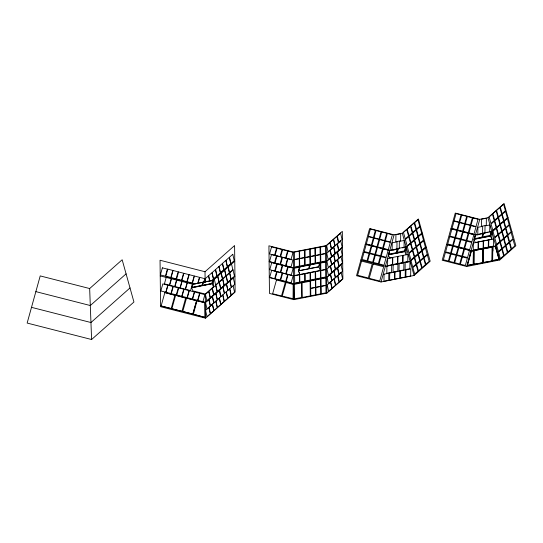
<?xml version="1.0" encoding="UTF-8"?>
<svg xmlns="http://www.w3.org/2000/svg" width="543" height="543" viewBox="0 0 543 543"><rect width="100%" height="100%" fill="white"/><g stroke="black" fill="none" stroke-linecap="round" stroke-linejoin="round"><path stroke-width="0.81" d="M392.127 249.902L392.236 242.796L397.014 241.859L396.913 248.965M392.786 257.443L392.684 264.55L397.469 263.613L397.571 256.506M397.958 256.425L397.856 263.531L402.641 262.588L402.743 255.481M399.261 248.504L399.363 241.397L404.148 240.454L404.046 247.56L402.451 247.873M403.11 255.407L403.008 262.513L407.786 261.57L407.888 254.463L389.63 258L388.34 254.864L389.826 250.33L397.524 248.816L397.68 249.189L396.424 253.072L388.727 254.586L388.571 254.212L396.268 252.692L397.524 248.816M406.239 247.296L406.13 254.748L404.847 251.606L406.239 247.296L422.332 233.049M473.795 264.312L473.991 250.493L482.788 248.762L482.747 262.771L473.795 264.312L482.747 262.771M473.951 264.509L473.991 250.493M475.376 236.721L475.396 235.065L450.914 228.813M477.799 234.42L477.901 227.313L482.679 226.37L482.578 233.483M482.591 262.574L482.788 248.762M483.256 262.561L483.453 248.748L492.25 247.011L492.155 260.952L483.256 262.561L492.155 260.952M483.351 262.683L483.453 248.748M484.926 233.022L485.028 225.915L489.813 224.972L489.711 232.078M483.189 233.334L481.933 237.21L474.236 238.73L474.392 239.103L482.089 237.59L483.345 233.707L483.189 233.334L475.492 234.847L474.005 239.375L475.295 242.517L491.802 239.266L491.904 231.813L507.997 217.567M492.053 260.83L492.25 247.011M492.637 260.511L492.834 246.807L495.318 246.318L499.139 259.425L492.637 260.511L499.139 259.425M492.915 251.009L492.834 246.807M473.197 264.237L473.401 250.69L471.202 251.124L467.238 265.412L473.333 264.414L467.238 265.412M473.333 264.59L473.401 250.69M161.108 305.974L171.201 308.553L161.108 305.974L164.862 292.562L174.934 295.263L164.862 292.562M171.866 308.75L181.966 311.329L171.866 308.75L175.633 295.27L185.699 298.039M175.633 295.27L184.919 297.842M182.76 311.492L192.86 314.071L182.76 311.492L186.514 298.08L196.607 300.659L192.86 314.071M186.514 298.08L196.586 300.781M193.383 314.221L204.894 317.377L193.383 314.221L197.034 300.754L204.589 302.661L204.894 317.377M197.034 300.754L204.589 302.661M381.023 281.98L394.089 234.834L402.315 233.212L418.402 218.965L430.185 261.217L414.092 275.464L381.023 281.98L356.534 275.722L369.6 228.583L394.089 234.834M466.688 266.498L479.754 219.352L487.981 217.729L504.074 203.482L515.85 245.735L499.757 259.982L466.688 266.498L442.199 260.24L455.265 213.094L479.754 219.352M467.374 265.588L471.12 252.088M160.837 290.946L162.812 283.901L167.814 285.177L165.832 292.222M165.982 292.236L167.957 285.197L172.952 286.473L170.977 293.512M171.276 293.614L173.251 286.568L178.247 287.844L176.271 294.89M171.201 308.553L174.955 295.141M176.76 294.992L178.742 287.946L183.738 289.222L181.762 296.268M182.054 296.363L184.036 289.324L189.032 290.6L187.057 297.645M181.966 311.329L185.726 297.849M187.355 297.7L189.331 290.654L194.333 291.93L192.351 298.976M192.616 299.05L194.591 292.005L199.593 293.288L197.611 300.327M197.672 283.561L199.43 277.297L194.428 276.02L192.453 283.066L195.31 283.792M198.188 282.849L199.729 277.371L204.725 278.647L203.625 282.564M192.874 313.956L196.607 300.659M197.917 300.401L199.892 293.363L204.887 294.639L202.912 301.677M192.012 287.532L192.982 284.145L192.012 287.532L201.955 285.577L202.926 282.19L201.955 285.577M202.363 285.503L203.347 282.156L202.363 285.503L211.879 283.629L212.863 280.283L211.879 283.629M205.553 318.191L235.126 292.005L234.59 245.551L205.016 271.738L160.042 260.246L160.579 306.7L205.553 318.191L205.274 294.048L213.433 286.826L212.184 283.785L213.351 280.168L234.766 261.203M320.356 270.455L318.897 266.891L320.268 262.642L320.356 270.455L299.804 274.507L298.338 270.937L299.709 266.694L299.729 268.256M388.727 254.586L389.826 250.33M396.763 252.4L398.046 248.436L405.696 246.929L405.933 247.513L404.65 251.484L397.001 252.99L396.763 252.4L404.413 250.893L405.696 246.929M397.001 252.99L398.284 249.02L398.046 248.436M474.392 239.103L475.396 236.001M482.428 236.918L483.711 232.954L491.361 231.447L491.598 232.031L490.315 235.995L482.666 237.501L482.428 236.918L490.078 235.411L491.361 231.447M491.802 239.266L490.512 236.124L491.904 231.813L490.254 232.139M89.663 288.543L122.161 259.771L133.938 302.017L91.597 339.518L27.15 323.058L40.216 275.912L89.663 288.543L91.597 339.518M126.085 273.848L90.308 305.533L35.858 291.625M130.015 287.933L90.953 322.528L31.508 307.345M211.2 281.043L213.392 279.102L211.946 272.735L208.661 275.64L209.931 281.213M234.943 276.136L205.369 302.322L160.395 290.831M326.289 245.551L342.328 231.345L342.877 278.959L326.838 293.166L293.878 299.655L269.471 293.424L268.921 245.809L293.329 252.047L326.289 245.551L326.838 293.166M342.511 247.221L326.472 261.421L293.512 267.916L269.104 261.678M342.694 263.09L326.655 277.29L293.695 283.785L269.287 277.554M426.255 247.133L410.169 261.38L385.381 266.267L360.891 260.009M492.888 231.013L496.173 228.101M496.601 227.721L499.886 224.816M500.32 224.429L503.599 221.524M504.053 221.123L507.332 218.218M511.927 231.651L495.834 245.898L471.046 250.785L446.556 244.526M193.05 284.315L202.994 282.353M203.401 282.285L212.917 280.405M191.937 287.369L201.887 285.408M202.308 285.374L211.824 283.5M212.184 283.785L191.618 287.838L192.867 290.878L205.274 294.048M397.985 248.925L389.731 250.547L365.242 244.296M393.057 250.099L394.598 249.8M396.139 249.495L397.68 249.189M486.521 232.703L488.116 232.39M475.396 235.065L485.306 233.117M477.182 234.922L478.722 234.617M298.338 270.937L318.897 266.891M388.34 254.864L404.847 251.606M474.005 239.375L490.512 236.124M472.077 251.151L473.544 250.866M474.949 250.533L478.946 249.746M480.548 249.434L482.944 248.959M483.555 248.87L492.352 247.133M493.797 246.814L495.454 246.488M160.219 275.905L192.785 284.22L213.351 280.168L213.433 286.826M490.078 235.411L490.315 235.995M483.711 232.954L483.949 233.538M481.933 237.21L482.089 237.59M475.492 234.847L475.648 235.221M404.413 250.893L404.65 251.484M396.268 252.692L396.424 253.072M495.318 246.318L499.003 259.255M507.311 218.137L509.124 224.646L505.845 227.551L504.026 221.049M511.065 232.309L512.877 238.818L509.592 241.723L507.78 235.221M503.571 221.422L505.384 227.924L502.105 230.836L500.286 224.327M507.325 235.594L509.137 242.097L505.852 245.002L504.04 238.499M499.852 224.7L501.664 231.203L498.386 234.114L496.567 227.605M503.605 238.872L505.418 245.375L502.139 248.287L500.32 241.778M487.981 217.729L499.757 259.982M402.315 233.212L414.092 275.464M233.13 285.876L234.569 292.249L231.284 295.154L229.845 288.788M231.467 287.227L230.022 280.86L233.307 277.948L234.752 284.315L217.404 299.709L215.958 293.335L219.243 290.43L220.689 296.797M231.27 287.403L229.825 281.036L226.546 283.941L227.985 290.308M229.648 288.964L231.087 295.331L227.809 298.236L226.363 291.869M227.816 290.457L226.37 284.091L223.085 286.996L224.53 293.363M226.187 292.019L227.632 298.385L224.347 301.29L222.901 294.924M224.34 293.553L222.895 287.186L219.61 290.091L221.055 296.464M222.711 295.114L224.157 301.48L220.872 304.392L219.426 298.019M209.557 280.609L208.471 275.83L205.186 278.742L205.912 281.926M299.403 269.681L299.376 267.237L294.591 268.181L294.679 275.511L299.458 274.568L299.431 272.124M293.329 252.047L293.878 299.655M205.016 271.738L205.145 282.448M293.172 284.43L293.077 298.718L282.251 296.091L286.12 282.455L293.172 284.43M384.05 274.161L383.949 281.267L388.734 280.324L388.836 273.217L384.05 274.161M386.908 266.151L386.806 273.258L391.584 272.321L391.686 265.208L386.908 266.151M387.688 258.556L387.58 265.663L392.365 264.719L392.467 257.613L387.688 258.556M389.731 273.075L389.63 280.181L394.408 279.238L394.51 272.131L389.731 273.075M393.146 264.896L393.044 272.002L397.829 271.059L397.931 263.952L393.146 264.896M395.026 272.016L394.924 279.122L399.702 278.179L399.804 271.072L395.026 272.016M395.935 234.657L395.833 241.764L400.612 240.82L400.714 233.714L395.935 234.657M399.119 263.762L399.017 270.869L403.802 269.925L403.904 262.819L399.119 263.762M400.51 270.916L400.408 278.023L405.193 277.079L405.295 269.973L400.51 270.916M405.187 262.541L405.085 269.647L409.863 268.704L409.965 261.597L405.187 262.541M405.967 269.844L405.865 276.957L410.651 276.014L410.752 268.907L405.967 269.844M473.353 243.074L473.252 250.18L478.03 249.237L478.132 242.13L473.353 243.074M478.458 241.961L478.349 249.067L483.134 248.131L483.236 241.017L478.458 241.961M481.6 219.175L481.498 226.282L486.277 225.338L486.379 218.232L481.6 219.175M483.623 240.943L483.521 248.049L488.306 247.106L488.408 239.999L483.623 240.943M488.775 239.925L488.673 247.031L493.451 246.088L493.553 238.981L488.775 239.925M370.407 229.031L368.398 236.293L373.394 237.569L375.403 230.313L370.407 229.031M361.536 261.108L357.613 275.267L368.31 277.996L372.233 263.844L361.536 261.108M364.068 252.203L362.052 259.459L367.048 260.735L369.064 253.479L364.068 252.203M366.287 244.296L364.278 251.558L369.274 252.834L371.29 245.572L366.287 244.296M368.358 236.673L366.349 243.929L371.344 245.212L373.36 237.949L368.358 236.673M376.048 230.531L374.032 237.786L379.034 239.063L381.043 231.807L376.048 230.531M369.702 253.696L367.692 260.959L372.688 262.235L374.697 254.972L369.702 253.696M371.928 245.796L369.919 253.052L374.914 254.328L376.923 247.072L371.928 245.796M373.998 238.173L371.982 245.429L376.985 246.705L378.994 239.449L373.998 238.173M375.356 255.156L373.34 262.418L378.342 263.694L380.351 256.432L375.356 255.156M379.652 239.626L377.636 246.889L382.632 248.165L384.648 240.909L379.652 239.626M381.695 231.99L379.686 239.246L384.682 240.522L386.697 233.266L381.695 231.99M377.582 247.255L375.566 254.511L380.568 255.787L382.577 248.531L377.582 247.255M373.163 264.068L369.199 278.355L379.7 281.036L383.657 266.749L373.163 264.068M387.369 233.47L385.36 240.725L390.356 242.002L392.365 234.746L387.369 233.47M381.03 256.635L379.014 263.891L384.016 265.167L386.025 257.911L381.03 256.635M383.256 248.735L381.24 255.991L386.236 257.267L388.252 250.011L383.256 248.735M385.32 241.106L383.31 248.368L388.306 249.644L390.322 242.382L385.32 241.106M449.733 236.721L447.717 243.977L452.719 245.253L454.729 237.997L449.733 236.721M454.023 221.191L452.014 228.447L457.009 229.723L459.025 222.467L454.023 221.191M456.072 213.548L454.063 220.811L459.059 222.087L461.075 214.824L456.072 213.548M445.409 252.495L443.393 259.751L448.396 261.027L450.405 253.771L445.409 252.495M447.615 244.594L445.606 251.85L450.602 253.126L452.611 245.87L447.615 244.594M451.959 228.813L449.943 236.076L454.946 237.352L456.955 230.089L451.959 228.813M461.713 215.048L459.697 222.304L464.699 223.58L466.709 216.324L461.713 215.048M451.043 253.988L449.034 261.251L454.029 262.527L456.045 255.264L451.043 253.988M453.249 246.088L451.24 253.35L456.235 254.626L458.251 247.364L453.249 246.088M455.367 238.214L453.357 245.477L458.353 246.753L460.362 239.49L455.367 238.214M457.593 230.313L455.584 237.569L460.579 238.845L462.588 231.589L457.593 230.313M459.663 222.684L457.654 229.947L462.65 231.223L464.659 223.967L459.663 222.684M461.021 239.673L459.005 246.929L464.007 248.205L466.016 240.949L461.021 239.673M465.317 224.144L463.301 231.406L468.304 232.682L470.313 225.42L465.317 224.144M467.36 216.508L465.351 223.764L470.347 225.04L472.362 217.784L467.36 216.508M456.697 255.448L454.688 262.71L459.683 263.986L461.693 256.724L456.697 255.448M458.903 247.547L456.894 254.803L461.889 256.086L463.898 248.823L458.903 247.547M463.247 231.773L461.231 239.029L466.233 240.305L468.242 233.049L463.247 231.773M466.695 241.153L464.679 248.409L469.681 249.685L471.691 242.429L466.695 241.153M470.985 225.623L468.976 232.879L473.971 234.162L475.987 226.899L470.985 225.623M473.034 217.981L471.025 225.243L476.021 226.519L478.037 219.263L473.034 217.981M462.371 256.927L460.362 264.183L465.358 265.459L467.367 258.203L462.371 256.927M464.577 249.027L462.568 256.282L467.564 257.558L469.573 250.303L464.577 249.027M468.921 233.246L466.905 240.508L471.908 241.784L473.917 234.522L468.921 233.246M162.371 267.842L160.389 274.887L165.391 276.163L167.366 269.118L162.371 267.842M167.801 269.138L165.825 276.183L170.821 277.459L172.796 270.414L167.801 269.138M166.389 276.808L164.414 283.853L169.409 285.129L171.391 278.091L166.389 276.808M173.095 270.509L171.12 277.554L176.115 278.83L178.09 271.785L173.095 270.509M171.683 278.186L169.708 285.231L174.703 286.507L176.685 279.462L171.683 278.186M178.579 271.962L176.597 279.007L181.6 280.283L183.575 273.238L178.579 271.962M176.984 279.516L175.009 286.561L180.004 287.838L181.98 280.792L176.984 279.516M183.873 273.333L181.891 280.378L186.894 281.654L188.869 274.609L183.873 273.333M182.244 280.874L180.269 287.912L185.265 289.188L187.24 282.15L182.244 280.874M189.168 274.67L187.192 281.708L192.188 282.991L194.17 275.946L189.168 274.67M187.545 282.224L185.563 289.263L190.566 290.539L192.541 283.5L187.545 282.224M271.554 246.902L269.579 253.941L274.575 255.217L276.557 248.178L271.554 246.902M271.48 254.579L269.498 261.624L274.5 262.9L276.475 255.862L271.48 254.579M271.724 262.669L269.749 269.708L274.744 270.991L276.72 263.946L271.724 262.669M277.045 248.3L275.07 255.339L280.066 256.615L282.041 249.576L277.045 248.3M271.643 270.353L269.667 277.392L274.67 278.674L276.645 271.629L271.643 270.353M276.964 255.984L274.989 263.022L279.991 264.298L281.966 257.26L276.964 255.984M277.215 264.068L275.24 271.113L280.236 272.389L282.211 265.344L277.215 264.068M282.591 249.705L280.609 256.751L285.611 258.027L287.586 250.988L282.591 249.705M277.134 271.751L275.158 278.797L280.154 280.073L282.136 273.027L277.134 271.751M282.509 257.389L280.534 264.434L285.53 265.71L287.505 258.665L282.509 257.389M276.496 279.991L272.64 293.722L281.491 295.983L285.346 282.245L276.496 279.991M282.754 265.479L280.779 272.518L285.774 273.801L287.756 266.756L282.754 265.479M288.041 251.076L286.066 258.122L291.062 259.398L293.037 252.352L288.041 251.076M282.679 273.163L280.697 280.202L285.699 281.478L287.675 274.439L282.679 273.163M287.96 258.76L285.985 265.805L290.98 267.081L292.962 260.036L287.96 258.76M288.211 266.844L286.236 273.889L291.231 275.165L293.206 268.12L288.211 266.844M288.129 274.527L286.154 281.573L291.15 282.849L293.125 275.803L288.129 274.527M192.785 284.22L191.618 287.838L192.799 284.22M299.919 266.946L298.704 270.713L308.458 268.792L309.673 265.025L299.919 266.946M310.297 264.882L309.089 268.622L318.51 266.762L319.718 263.029L310.297 264.882M215.408 269.681L212.123 272.586L213.569 278.959L216.854 276.048L215.408 269.681M218.89 266.593L215.605 269.504L217.051 275.871L220.329 272.966L218.89 266.593M222.372 263.531L219.087 266.437L220.533 272.81L223.818 269.898L222.372 263.531M225.847 260.43L222.562 263.341L224.008 269.708L227.293 266.803L225.847 260.43M229.309 257.375L226.024 260.287L227.469 266.654L230.748 263.749L229.309 257.375M232.784 254.294L229.506 257.199L230.945 263.572L234.23 260.66L232.784 254.294M217.485 275.715L214.2 278.62L215.646 284.994L218.931 282.082L217.485 275.715M224.449 269.552L221.164 272.457L222.61 278.83L225.895 275.919L224.449 269.552M220.974 272.647L217.689 275.559L219.134 281.926L222.42 279.014L220.974 272.647M227.904 266.498L224.626 269.403L226.064 275.776L229.35 272.864L227.904 266.498M231.386 263.409L228.101 266.321L229.546 272.688L232.832 269.783L231.386 263.409M212.204 288.408L208.919 291.313L210.365 297.686L213.643 294.774L212.204 288.408M208.729 291.503L205.444 294.415L206.89 300.781L210.168 297.876L208.729 291.503M215.659 285.353L212.374 288.258L213.82 294.632L217.105 291.72L215.659 285.353M219.141 282.265L215.856 285.177L217.302 291.543L220.587 288.638L219.141 282.265M222.63 279.204L219.345 282.109L220.791 288.482L224.069 285.57L222.63 279.204M226.105 276.102L222.82 279.014L224.259 285.38L227.544 282.475L226.105 276.102M229.56 273.048L226.275 275.959L227.721 282.326L231.006 279.421L229.56 273.048M233.042 269.966L229.757 272.871L231.203 279.245L234.488 276.333L233.042 269.966M208.831 299.668L205.546 302.573L206.992 308.94L210.277 306.035L208.831 299.668M212.306 296.566L209.021 299.478L210.467 305.845L213.752 302.94L212.306 296.566M215.761 293.512L212.483 296.424L213.922 302.79L217.207 299.885L215.761 293.512M208.851 307.453L205.573 310.365L207.012 316.732L210.297 313.827L208.851 307.453M212.327 304.358L209.048 307.263L210.487 313.637L213.772 310.725L212.327 304.358M215.788 301.304L212.503 304.209L213.949 310.582L217.234 307.671L215.788 301.304M219.27 298.216L215.985 301.127L217.431 307.494L220.716 304.589L219.27 298.216M329.9 242.592L326.614 245.497L328.06 251.864L331.339 248.959L329.9 242.592M333.416 239.477L330.13 242.388L331.576 248.755L334.861 245.85L333.416 239.477M336.931 236.381L333.646 239.287L335.092 245.66L338.377 242.748L336.931 236.381M340.59 233.13L337.312 236.042L338.751 242.409L342.036 239.504L340.59 233.13M330.035 250.337L326.75 253.248L328.196 259.615L331.481 256.703L330.035 250.337M333.572 247.201L330.287 250.113L331.732 256.479L335.017 253.574L333.572 247.201M337.142 244.045L333.857 246.95L335.303 253.323L338.588 250.411L337.142 244.045M340.732 240.861L337.447 243.773L338.893 250.14L342.178 247.235L340.732 240.861M330.151 258.332L326.866 261.237L328.311 267.604L331.59 264.699L330.151 258.332M333.667 255.217L330.388 258.129L331.827 264.495L335.112 261.59L333.667 255.217M337.183 252.122L333.897 255.027L335.343 261.4L338.628 258.488L337.183 252.122M340.841 248.87L337.563 251.782L339.002 258.149L342.287 255.244L340.841 248.87M330.287 266.077L327.001 268.989L328.447 275.355L331.732 272.443L330.287 266.077M333.823 262.941L330.544 265.853L331.983 272.219L335.269 269.314L333.823 262.941M337.393 259.785L334.108 262.69L335.554 269.063L338.839 266.151L337.393 259.785M340.984 256.601L337.705 259.513L339.144 265.88L342.429 262.975L340.984 256.601M330.334 274.33L327.049 277.242L328.495 283.609L331.78 280.704L330.334 274.33M333.857 271.222L330.572 274.127L332.017 280.5L335.296 277.588L333.857 271.222M337.366 268.12L334.088 271.032L335.526 277.398L338.812 274.493L337.366 268.12M341.031 264.875L337.746 267.78L339.192 274.154L342.477 271.242L341.031 264.875M330.47 282.082L327.191 284.987L328.63 291.353L331.916 288.448L330.47 282.082M334.013 278.946L330.728 281.851L332.173 288.224L335.452 285.313L334.013 278.946M337.576 275.783L334.298 278.695L335.737 285.061L339.022 282.156L337.576 275.783M341.174 272.606L337.889 275.511L339.334 281.885L342.613 278.973L341.174 272.606M406.741 229.519L403.456 232.431L405.268 238.934L408.553 236.029L406.741 229.519M410.467 226.282L407.182 229.187L409.001 235.696L412.28 232.784L410.467 226.282M414.187 223.003L410.902 225.908L412.721 232.418L415.999 229.506L414.187 223.003M417.927 219.718L414.642 222.63L416.454 229.132L419.739 226.227L417.927 219.718M408.689 236.619L405.411 239.531L407.223 246.033L410.508 243.128L408.689 236.619M412.422 233.381L409.137 236.286L410.949 242.796L414.234 239.884L412.422 233.381M416.135 230.103L412.856 233.008L414.669 239.517L417.954 236.605L416.135 230.103M419.875 226.818L416.596 229.73L418.409 236.232L421.694 233.327L419.875 226.818M410.46 243.427L407.175 246.332L408.988 252.834L412.273 249.929L410.46 243.427M414.187 240.182L410.902 243.088L412.714 249.597L415.999 246.685L414.187 240.182M417.906 236.904L414.621 239.809L416.433 246.318L419.719 243.407L417.906 236.904M421.646 233.626L418.361 236.531L420.173 243.033L423.459 240.128L421.646 233.626M412.409 250.527L409.13 253.432L410.942 259.934L414.228 257.029L412.409 250.527M416.135 247.282L412.856 250.187L414.669 256.696L417.954 253.785L416.135 247.282M419.854 244.004L416.576 246.909L418.388 253.418L421.673 250.506L419.854 244.004M423.594 240.725L420.316 243.631L422.128 250.133L425.413 247.228L423.594 240.725M414.214 257.592L410.929 260.504L412.741 267.007L416.026 264.102L414.214 257.592M417.94 254.355L414.655 257.26L416.467 263.769L419.753 260.857L417.94 254.355M421.66 251.076L418.375 253.981L420.187 260.491L423.472 257.579L421.66 251.076M425.4 247.791L422.115 250.703L423.927 257.206L427.212 254.3L425.4 247.791M416.162 264.692L412.884 267.604L414.696 274.106L417.981 271.201L416.162 264.692M419.888 261.454L416.61 264.36L418.422 270.869L421.707 267.957L419.888 261.454M423.608 258.176L420.33 261.081L422.142 267.59L425.427 264.679L423.608 258.176M427.348 254.891L424.069 257.803L425.882 264.305L429.167 261.4L427.348 254.891M492.406 214.037L489.121 216.949L490.94 223.451L494.218 220.546L492.406 214.037M496.132 210.799L492.847 213.704L494.666 220.207L497.945 217.302L496.132 210.799M499.852 207.521L496.567 210.426L498.386 216.929L501.664 214.023L499.852 207.521M503.592 204.236L500.307 207.148L502.126 213.65L505.404 210.738L503.592 204.236M494.361 221.137L491.076 224.049L492.888 230.551L496.173 227.646L494.361 221.137M498.087 217.899L494.802 220.804L496.614 227.307L499.899 224.402L498.087 217.899M501.807 214.621L498.522 217.526L500.334 224.028L503.619 221.123L501.807 214.621M505.547 211.336L502.261 214.247L504.074 220.75L507.359 217.838L505.547 211.336M496.126 227.938L492.84 230.85L494.659 237.352L497.938 234.447L496.126 227.938M498.08 235.038L494.795 237.949L496.607 244.452L499.893 241.547L498.08 235.038M501.807 231.8L498.522 234.705L500.334 241.214L503.619 238.302L501.807 231.8M505.526 228.522L502.241 231.427L504.053 237.936L507.338 235.024L505.526 228.522M509.266 225.236L505.981 228.148L507.793 234.651L511.078 231.746L509.266 225.236M499.879 242.11L496.594 245.022L498.406 251.524L501.691 248.619L499.879 242.11M501.827 249.21L498.549 252.122L500.361 258.624L503.646 255.719L501.827 249.21M505.56 245.972L502.275 248.877L504.087 255.386L507.372 252.475L505.56 245.972M509.273 242.694L505.995 245.599L507.807 252.101L511.092 249.196L509.273 242.694M513.013 239.409L509.734 242.321L511.547 248.823L514.832 245.918L513.013 239.409M299.247 251.185L294.469 252.122L294.55 259.452L299.336 258.516L299.247 251.185M304.372 250.18L299.593 251.124L299.675 258.454L304.453 257.511L304.372 250.18M309.822 249.183L305.037 250.126L305.125 257.457L309.904 256.513L309.822 249.183M314.94 248.185L310.162 249.122L310.243 256.452L315.028 255.515L314.94 248.185M320.058 247.187L315.273 248.131L315.361 255.461L320.139 254.518L320.058 247.187M325.386 246.128L320.608 247.072L320.689 254.402L325.474 253.459L325.386 246.128M299.274 258.733L294.489 259.676L294.577 267.007L299.356 266.063L299.274 258.733M304.392 257.728L299.614 258.672L299.695 266.002L304.48 265.059L304.392 257.728M309.904 256.73L305.125 257.667L305.207 264.998L309.992 264.061L309.904 256.73M315.055 255.712L310.277 256.656L310.358 263.986L315.144 263.043L315.055 255.712M320.255 254.687L315.469 255.631L315.558 262.961L320.336 262.018L320.255 254.687M325.481 253.662L320.703 254.599L320.784 261.93L325.569 260.993L325.481 253.662M325.529 262.099L320.75 263.043L320.832 270.373L325.61 269.43L325.529 262.099M299.397 274.785L294.618 275.729L294.7 283.059L299.485 282.116L299.397 274.785M304.521 273.787L299.743 274.731L299.824 282.055L304.609 281.118L304.521 273.787M310.046 272.695L305.261 273.638L305.349 280.969L310.128 280.025L310.046 272.695M315.198 271.683L310.413 272.627L310.501 279.957L315.279 279.014L315.198 271.683M320.39 270.658L315.612 271.602L315.693 278.932L320.479 277.989L320.39 270.658M325.624 269.627L320.838 270.57L320.927 277.901L325.705 276.957L325.624 269.627M315.374 279.991L310.596 280.935L310.677 288.265L315.463 287.322L315.374 279.991M320.492 278.993L315.707 279.937L315.795 287.267L320.574 286.324L320.492 278.993M325.82 277.941L321.042 278.885L321.123 286.215L325.909 285.272L325.82 277.941M301.501 282.93L294.286 284.349L294.449 298.874L301.67 297.449L301.501 282.93M310.128 281.233L302.098 282.815L302.268 297.476L310.297 295.894L310.128 281.233M315.49 287.519L310.705 288.462L310.793 295.792L315.571 294.849L315.49 287.519M320.682 286.5L315.904 287.444L315.985 294.774L320.77 293.831L320.682 286.5M325.915 285.469L321.137 286.412L321.218 293.743L325.997 292.799L325.915 285.469"/></g></svg>
